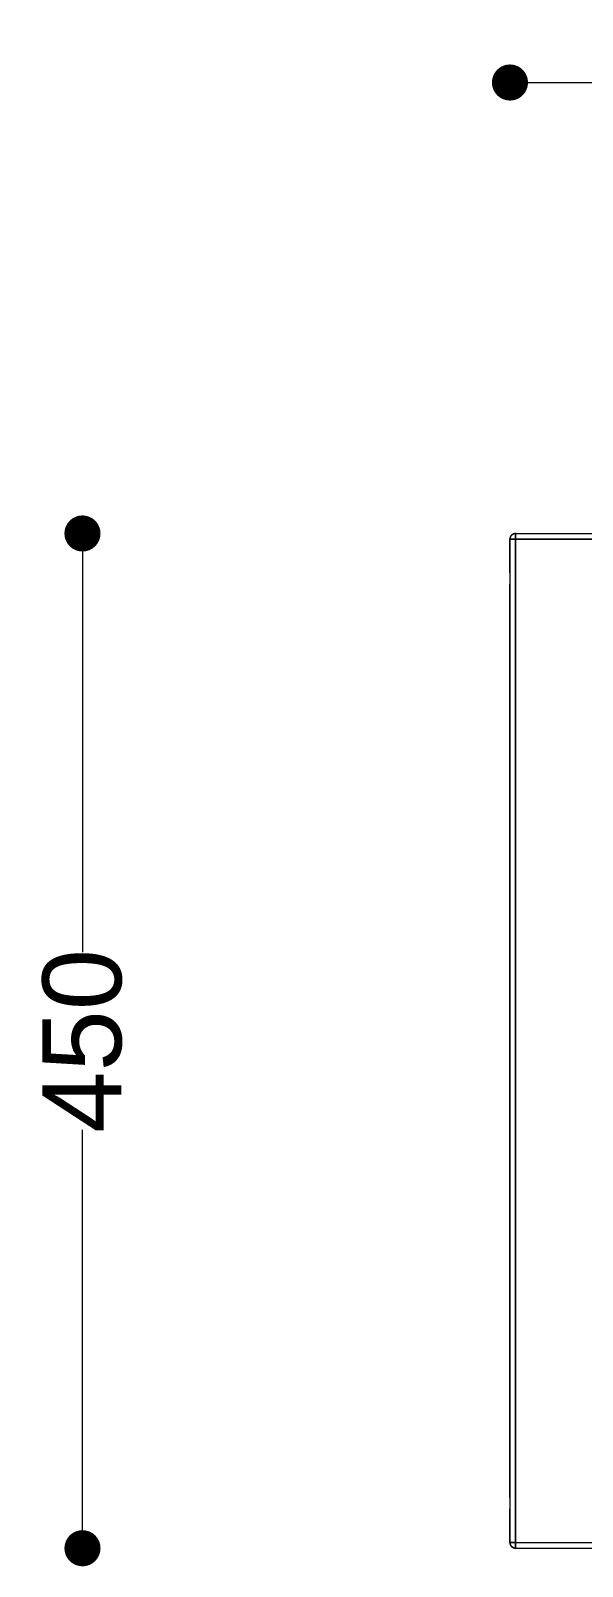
# Model space of a CAD drawing. Header units: millimetres. Extents: x 29385 to 32685, y 14499 to 19141.
# Drawn here: x 31217 to 31462, y 17971 to 18652 of the extents above; entities that cross this region are included whole.
import ezdxf

# ---------------------------------------------------------------- set-up
doc = ezdxf.new("R2010")
doc.units = ezdxf.units.MM
doc.header["$LTSCALE"] = 3
doc.layers.add('SzkicARTUR', color=7, linetype='Continuous', lineweight=35)
doc.layers.add('Warstwa 1', color=7, linetype='Continuous')
doc.styles.get("Standard").update_dxf_attribs({"font": 'arial.ttf'})
doc.dimstyles.new('MATEUSZ', dxfattribs={"dimtxt": 35, "dimasz": 16, "dimexe": 0.18, "dimexo": 0.0625, "dimgap": 0.09, "dimtad": 0, "dimdec": 0, "dimdsep": 46, "dimtxsty": 'Standard', "dimblk": 'DOT', "dimcen": 0.09, "dimse1": 1, "dimse2": 1, "dimadec": 0, "dimazin": 0, "dimtfac": 1, "dimtdec": 0, "dimtofl": 0, "dimtmove": 0, "dimatfit": 3, "dimfxl": 0, "dimtolj": 1, "dimtzin": 0, "dimlwd": 9, "dimlwe": 9, "dimarcsym": 0})

# ---------------------------------------------------------------- blocks, each defined once
blk = doc.blocks.new('_Dot')
at = {"color": 0, "linetype": 'ByBlock', "lineweight": -2}
blk.add_line((-0.5, 0), (-1, 0), dxfattribs=at)
at = {"color": 0, "linetype": 'ByBlock', "const_width": 0.5}
blk.add_lwpolyline([(-0.25, 0, 1), (0.25, 0, 1)], format="xyb", close=True, dxfattribs=at)
blk = doc.blocks.new('*D26')
at = {"layer": 'Defpoints', "color": 0}
for p in [(31804.97, 18629), (31804.97, 18426.5), (31429.97, 18204)]:
    blk.add_point(p, dxfattribs=at)
at = {"layer": 'SzkicARTUR', "color": 0, "lineweight": 9}
for p, q in [((31445.97, 18629), (31578.59, 18629)), ((31788.97, 18629), (31656.34, 18629))]:
    blk.add_line(p, q, dxfattribs=at)
at = {"layer": 'SzkicARTUR', "color": 0, "lineweight": 9, "xscale": 16, "yscale": 16, "zscale": 16, "rotation": 180}
blk.add_blockref('_Dot', (31429.97, 18629), dxfattribs=at)
at = {"layer": 'SzkicARTUR', "color": 0, "lineweight": 9, "xscale": 16, "yscale": 16, "zscale": 16}
blk.add_blockref('_Dot', (31804.97, 18629), dxfattribs=at)
at = {"layer": 'SzkicARTUR', "color": 0, "insert": (31617.47, 18629), "char_height": 35, "attachment_point": 5}
blk.add_mtext('\\A1;375', dxfattribs=at)
blk = doc.blocks.new('*D29')
at = {"layer": 'Defpoints', "color": 0}
for p in [(31432.47, 18429.01), (31240.36, 17979.01), (31432.47, 17979.01)]:
    blk.add_point(p, dxfattribs=at)
at = {"layer": 'SzkicARTUR', "color": 0, "lineweight": 9}
for p, q in [((31240.36, 18413.01), (31240.36, 18243.4)), ((31240.36, 17995.01), (31240.36, 18164.61))]:
    blk.add_line(p, q, dxfattribs=at)
at = {"layer": 'SzkicARTUR', "color": 0, "lineweight": 9, "xscale": 16, "yscale": 16, "zscale": 16}
for p, rotation in [((31240.36, 18429.01), 90), ((31240.36, 17979.01), 270)]:
    blk.add_blockref('_Dot', p, dxfattribs=dict(at, rotation=rotation))
at = {"layer": 'SzkicARTUR', "color": 0, "insert": (31240.36, 18204.01), "char_height": 35, "attachment_point": 5, "rotation": 90}
blk.add_mtext('\\A1;450', dxfattribs=at)

msp = doc.modelspace()

# ---------------------------------------------------------------- linework, layer by layer
at = {"layer": 'Warstwa 1', "lineweight": 15}
for points in [[(31432.47, 18429), (31432.47, 18426.5)], [(31432.47, 18429), (31747.47, 18429)], [(31432.47, 18429), (31747.47, 18429)], [(31432.47, 18426.5), (31432.47, 18429)], [(31432.47, 18429), (31432.47, 18426.5)], [(31432.47, 18426.5), (31432.47, 18429)], [(31432.47, 18429), (31747.47, 18429)], [(31432.47, 18429), (31747.47, 18429)], [(31432.47, 18429), (31432.47, 18426.5)], [(31432.47, 18429), (31747.47, 18429)], [(31432.47, 18429), (31747.47, 18429)], [(31432.47, 18426.5), (31432.47, 18429)], [(31432.47, 18429), (31747.47, 18429)], [(31432.47, 18429), (31432.47, 18426.5)], [(31432.47, 18426.5), (31432.47, 18429)], [(31432.47, 18429), (31747.47, 18429)], [(31432.47, 18429), (31747.47, 18429)], [(31432.47, 18429), (31747.47, 18429)], [(31432.47, 18429), (31432.47, 18426.5)], [(31432.47, 18426.5), (31432.47, 18429)], [(31432.47, 18429), (31747.47, 18429)], [(31432.47, 18426.5), (31432.47, 18429)], [(31432.47, 18429), (31747.47, 18429)], [(31432.47, 18429), (31432.47, 18426.5)], [(31432.47, 18429), (31432.47, 18426.5)], [(31432.47, 18426.5), (31432.47, 18429)], [(31432.47, 18429), (31747.47, 18429)], [(31432.47, 18429), (31747.47, 18429)], [(31432.47, 18429), (31747.47, 18429)], [(31432.47, 18426.5), (31432.47, 18429)], [(31432.47, 18429), (31432.47, 18426.5)], [(31432.47, 18429), (31747.47, 18429)], [(31432.47, 18426.5), (31432.47, 18429)], [(31432.47, 18429), (31432.47, 18426.5)], [(31432.47, 18429), (31747.47, 18429)], [(31432.47, 18429), (31747.47, 18429)], [(31432.47, 18429), (31432.47, 18426.5)], [(31432.47, 18426.5), (31432.47, 18429)], [(31432.47, 18429), (31747.47, 18429)], [(31432.47, 18429), (31801.47, 18429)], [(31432.47, 18426.5), (31432.47, 18429)], [(31432.47, 18429), (31432.47, 18426.5)], [(31429.97, 18426.5), (31429.97, 18411.5)], [(31432.47, 18426.5), (31429.97, 18426.5)], [(31429.97, 18426.5), (31432.47, 18426.5)], [(31429.97, 18411.5), (31429.97, 18426.5)], [(31429.97, 18426.5), (31429.97, 18411.5)], [(31432.47, 18426.5), (31429.97, 18426.5)], [(31429.97, 18426.5), (31432.47, 18426.5)], [(31429.97, 18411.5), (31429.97, 18426.5)], [(31429.97, 18426.5), (31429.97, 18411.5)], [(31432.47, 18426.5), (31429.97, 18426.5)], [(31429.97, 18426.5), (31432.47, 18426.5)], [(31429.97, 18411.5), (31429.97, 18426.5)], [(31432.47, 18426.5), (31429.97, 18426.5)], [(31429.97, 18426.5), (31432.47, 18426.5)], [(31429.97, 18411.5), (31429.97, 18426.5)], [(31429.97, 18426.5), (31429.97, 18411.5)], [(31429.97, 18411.5), (31429.97, 18426.5)], [(31429.97, 18426.5), (31432.47, 18426.5)], [(31429.97, 18426.5), (31429.97, 18411.5)], [(31432.47, 18426.5), (31429.97, 18426.5)], [(31432.47, 18426.5), (31429.97, 18426.5)], [(31429.97, 18426.5), (31429.97, 18411.5)], [(31429.97, 18411.5), (31429.97, 18426.5)], [(31429.97, 18426.5), (31432.47, 18426.5)], [(31429.97, 18426.5), (31429.97, 18411.5)], [(31432.47, 18426.5), (31429.97, 18426.5)], [(31429.97, 18426.5), (31432.47, 18426.5)], [(31429.97, 18411.5), (31429.97, 18426.5)], [(31429.97, 18426.5), (31432.47, 18426.5)], [(31429.97, 18411.5), (31429.97, 18426.5)], [(31429.97, 18426.5), (31429.97, 18411.5)], [(31432.47, 18426.5), (31429.97, 18426.5)], [(31429.97, 18411.5), (31429.97, 18426.5)], [(31429.97, 18426.5), (31432.47, 18426.5)], [(31432.47, 18426.5), (31429.97, 18426.5)], [(31429.97, 18426.5), (31429.97, 18411.5)], [(31429.97, 18426.5), (31429.97, 18411.5)], [(31432.47, 18426.5), (31429.97, 18426.5)], [(31429.97, 18426.5), (31432.47, 18426.5)], [(31429.97, 18411.5), (31429.97, 18426.5)], [(31429.97, 18426.5), (31429.97, 17981.5)], [(31429.97, 18426.5), (31432.47, 18426.5)], [(31429.97, 18426.5), (31429.97, 17981.5)], [(31432.47, 18426.5), (31429.97, 18426.5)], [(31432.47, 18426.5), (31432.47, 18411.5)], [(31432.47, 18426.5), (31747.47, 18426.5)], [(31432.47, 18426.5), (31747.47, 18426.5)], [(31432.47, 18411.5), (31432.47, 18426.5)], [(31432.47, 18426.5), (31432.47, 18411.5)], [(31432.47, 18411.5), (31432.47, 18426.5)], [(31432.47, 18426.5), (31747.47, 18426.5)], [(31432.47, 18426.5), (31747.47, 18426.5)], [(31432.47, 18426.5), (31432.47, 18411.5)], [(31432.47, 18426.5), (31747.47, 18426.5)], [(31432.47, 18411.5), (31432.47, 18426.5)], [(31432.47, 18426.5), (31747.47, 18426.5)], [(31432.47, 18426.5), (31747.47, 18426.5)], [(31432.47, 18411.5), (31432.47, 18426.5)], [(31432.47, 18426.5), (31432.47, 18411.5)], [(31432.47, 18426.5), (31747.47, 18426.5)], [(31432.47, 18426.5), (31747.47, 18426.5)], [(31432.47, 18411.5), (31432.47, 18426.5)], [(31432.47, 18426.5), (31747.47, 18426.5)], [(31432.47, 18426.5), (31432.47, 18411.5)], [(31432.47, 18411.5), (31432.47, 18426.5)], [(31432.47, 18426.5), (31747.47, 18426.5)], [(31432.47, 18426.5), (31747.47, 18426.5)], [(31432.47, 18426.5), (31432.47, 18411.5)], [(31432.47, 18426.5), (31432.47, 18411.5)], [(31432.47, 18411.5), (31432.47, 18426.5)], [(31432.47, 18426.5), (31747.47, 18426.5)], [(31432.47, 18426.5), (31747.47, 18426.5)], [(31432.47, 18426.5), (31747.47, 18426.5)], [(31432.47, 18411.5), (31432.47, 18426.5)], [(31432.47, 18426.5), (31432.47, 18411.5)], [(31432.47, 18426.5), (31747.47, 18426.5)], [(31432.47, 18426.5), (31747.47, 18426.5)], [(31432.47, 18411.5), (31432.47, 18426.5)], [(31432.47, 18426.5), (31432.47, 18411.5)], [(31432.47, 18426.5), (31747.47, 18426.5)], [(31432.47, 18426.5), (31432.47, 18411.5)], [(31432.47, 18426.5), (31747.47, 18426.5)], [(31432.47, 18426.5), (31747.47, 18426.5)], [(31432.47, 18411.5), (31432.47, 18426.5)], [(31432.47, 18426.5), (31432.47, 17981.5)], [(31432.47, 18426.5), (31432.47, 17981.5)], [(31803.97, 18426.5), (31432.47, 18426.5)], [(31803.97, 18426.5), (31432.47, 18426.5)], [(31429.97, 18001.5), (31429.97, 18406.5)], [(31429.97, 18001.5), (31429.97, 18406.5)], [(31432.47, 18409), (31432.47, 18411.5)], [(31432.47, 18411.5), (31432.47, 18409)], [(31432.47, 18409), (31432.47, 18411.5)], [(31432.47, 18411.5), (31432.47, 18409)], [(31432.47, 18411.5), (31432.47, 18409)], [(31432.47, 18409), (31432.47, 18411.5)], [(31432.47, 18409), (31432.47, 18411.5)], [(31432.47, 18411.5), (31432.47, 18409)], [(31432.47, 18409), (31432.47, 18411.5)], [(31432.47, 18411.5), (31432.47, 18409)], [(31432.47, 18409), (31432.47, 18411.5)], [(31432.47, 18411.5), (31432.47, 18409)], [(31432.47, 18409), (31432.47, 18411.5)], [(31432.47, 18411.5), (31432.47, 18409)], [(31432.47, 18409), (31432.47, 18411.5)], [(31432.47, 18411.5), (31432.47, 18409)], [(31432.47, 18411.5), (31432.47, 18409)], [(31432.47, 18409), (31432.47, 18411.5)], [(31432.47, 18409), (31432.47, 18411.5)], [(31432.47, 18411.5), (31432.47, 18409)], [(31432.47, 18406.5), (31432.47, 18409)], [(31432.47, 18409), (31432.47, 18408)], [(31432.47, 18409), (31432.47, 18408)], [(31432.47, 18001.5), (31432.47, 18406.5)], [(31432.47, 17999), (31432.47, 18001.5)], [(31432.47, 17999), (31432.47, 18000)], [(31432.47, 17999), (31432.47, 18000)], [(31432.47, 17996.5), (31432.47, 17999)], [(31432.47, 17996.5), (31432.47, 17999)], [(31432.47, 17996.5), (31432.47, 17999)], [(31432.47, 17996.5), (31432.47, 17999)], [(31432.47, 17996.5), (31432.47, 17999)], [(31432.47, 17996.5), (31432.47, 17999)], [(31432.47, 17999), (31432.47, 17996.5)], [(31432.47, 17996.5), (31432.47, 17999)], [(31432.47, 17999), (31432.47, 17996.5)], [(31432.47, 17996.5), (31432.47, 17999)], [(31432.47, 17996.5), (31432.47, 17999)], [(31432.47, 17996.5), (31432.47, 17999)], [(31429.97, 17981.5), (31429.97, 17996.5)], [(31429.97, 17996.5), (31429.97, 17981.5)], [(31429.97, 17981.5), (31429.97, 17996.5)], [(31429.97, 17996.5), (31429.97, 17981.5)], [(31429.97, 17996.5), (31429.97, 17981.5)], [(31429.97, 17981.5), (31429.97, 17996.5)], [(31429.97, 17996.5), (31429.97, 17981.5)], [(31429.97, 17981.5), (31429.97, 17996.5)], [(31429.97, 17996.5), (31429.97, 17981.5)], [(31429.97, 17981.5), (31429.97, 17996.5)], [(31429.97, 17996.5), (31429.97, 17981.5)], [(31429.97, 17981.5), (31429.97, 17996.5)], [(31429.97, 17981.5), (31429.97, 17996.5)], [(31429.97, 17996.5), (31429.97, 17981.5)], [(31429.97, 17981.5), (31429.97, 17996.5)], [(31429.97, 17996.5), (31429.97, 17981.5)], [(31429.97, 17981.5), (31429.97, 17996.5)], [(31429.97, 17996.5), (31429.97, 17981.5)], [(31429.97, 17996.5), (31429.97, 17981.5)], [(31429.97, 17981.5), (31429.97, 17996.5)], [(31432.47, 17981.5), (31432.47, 17996.5)], [(31432.47, 17996.5), (31432.47, 17981.5)], [(31432.47, 17981.5), (31432.47, 17996.5)], [(31432.47, 17996.5), (31432.47, 17981.5)], [(31432.47, 17981.5), (31432.47, 17996.5)], [(31432.47, 17996.5), (31432.47, 17981.5)], [(31432.47, 17981.5), (31432.47, 17996.5)], [(31432.47, 17996.5), (31432.47, 17981.5)], [(31432.47, 17996.5), (31432.47, 17981.5)], [(31432.47, 17981.5), (31432.47, 17996.5)], [(31432.47, 17981.5), (31432.47, 17996.5)], [(31432.47, 17996.5), (31432.47, 17981.5)], [(31432.47, 17981.5), (31432.47, 17996.5)], [(31432.47, 17996.5), (31432.47, 17981.5)], [(31432.47, 17981.5), (31432.47, 17996.5)], [(31432.47, 17996.5), (31432.47, 17981.5)], [(31432.47, 17981.5), (31432.47, 17996.5)], [(31432.47, 17996.5), (31432.47, 17981.5)], [(31432.47, 17996.5), (31432.47, 17981.5)], [(31432.47, 17981.5), (31432.47, 17996.5)], [(31429.97, 17981.5), (31432.47, 17981.5)], [(31432.47, 17981.5), (31429.97, 17981.5)], [(31429.97, 17981.5), (31432.47, 17981.5)], [(31432.47, 17981.5), (31429.97, 17981.5)], [(31432.47, 17981.5), (31429.97, 17981.5)], [(31429.97, 17981.5), (31432.47, 17981.5)], [(31432.47, 17981.5), (31429.97, 17981.5)], [(31429.97, 17981.5), (31432.47, 17981.5)], [(31432.47, 17981.5), (31429.97, 17981.5)], [(31429.97, 17981.5), (31432.47, 17981.5)], [(31432.47, 17981.5), (31429.97, 17981.5)], [(31429.97, 17981.5), (31432.47, 17981.5)], [(31429.97, 17981.5), (31432.47, 17981.5)], [(31432.47, 17981.5), (31429.97, 17981.5)], [(31429.97, 17981.5), (31432.47, 17981.5)], [(31432.47, 17981.5), (31429.97, 17981.5)], [(31429.97, 17981.5), (31432.47, 17981.5)], [(31432.47, 17981.5), (31429.97, 17981.5)], [(31432.47, 17981.5), (31429.97, 17981.5)], [(31429.97, 17981.5), (31432.47, 17981.5)], [(31432.47, 17981.5), (31429.97, 17981.5)], [(31429.97, 17981.5), (31432.47, 17981.5)], [(31432.47, 17981.5), (31747.47, 17981.5)], [(31432.47, 17981.5), (31747.47, 17981.5)], [(31432.47, 17981.5), (31432.47, 17979)], [(31432.47, 17981.5), (31747.47, 17981.5)], [(31432.47, 17981.5), (31747.47, 17981.5)], [(31432.47, 17981.5), (31432.47, 17979)], [(31432.47, 17981.5), (31747.47, 17981.5)], [(31432.47, 17981.5), (31747.47, 17981.5)], [(31432.47, 17981.5), (31432.47, 17979)], [(31432.47, 17981.5), (31747.47, 17981.5)], [(31432.47, 17981.5), (31747.47, 17981.5)], [(31432.47, 17981.5), (31432.47, 17979)], [(31432.47, 17981.5), (31747.47, 17981.5)], [(31432.47, 17981.5), (31432.47, 17979)], [(31432.47, 17981.5), (31747.47, 17981.5)], [(31432.47, 17981.5), (31747.47, 17981.5)], [(31432.47, 17981.5), (31432.47, 17979)], [(31432.47, 17981.5), (31747.47, 17981.5)], [(31432.47, 17981.5), (31747.47, 17981.5)], [(31432.47, 17981.5), (31432.47, 17979)], [(31432.47, 17981.5), (31747.47, 17981.5)], [(31432.47, 17981.5), (31432.47, 17979)], [(31432.47, 17981.5), (31747.47, 17981.5)], [(31432.47, 17981.5), (31747.47, 17981.5)], [(31432.47, 17981.5), (31432.47, 17979)], [(31432.47, 17981.5), (31747.47, 17981.5)], [(31432.47, 17981.5), (31747.47, 17981.5)], [(31432.47, 17981.5), (31432.47, 17979)], [(31432.47, 17981.5), (31747.47, 17981.5)], [(31432.47, 17981.5), (31747.47, 17981.5)], [(31432.47, 17981.5), (31467.47, 17981.5)], [(31432.47, 17979), (31432.47, 17981.5)], [(31432.47, 17981.5), (31467.47, 17981.5)], [(31432.47, 17981.5), (31432.47, 17979)], [(31432.47, 17979), (31747.47, 17979)], [(31432.47, 17979), (31747.47, 17979)], [(31432.47, 17979), (31747.47, 17979)], [(31432.47, 17979), (31747.47, 17979)], [(31432.47, 17979), (31747.47, 17979)], [(31432.47, 17979), (31747.47, 17979)], [(31432.47, 17979), (31747.47, 17979)], [(31432.47, 17979), (31747.47, 17979)], [(31432.47, 17979), (31747.47, 17979)], [(31432.47, 17979), (31747.47, 17979)], [(31432.47, 17979), (31747.47, 17979)], [(31432.47, 17979), (31747.47, 17979)], [(31432.47, 17979), (31747.47, 17979)], [(31432.47, 17979), (31747.47, 17979)], [(31432.47, 17979), (31747.47, 17979)], [(31432.47, 17979), (31747.47, 17979)], [(31432.47, 17979), (31747.47, 17979)], [(31432.47, 17979), (31747.47, 17979)], [(31432.47, 17979), (31747.47, 17979)], [(31432.47, 17979), (31801.47, 17979)], [(31432.47, 17979), (31467.47, 17979)], [(31432.47, 17979), (31467.47, 17979)]]:
    msp.add_lwpolyline(points, dxfattribs=at)
for points, knots in [([(31429.97, 18426.5), (31429.97, 18426.82), (31430.03, 18427.14), (31430.17, 18427.46), (31430.43, 18428.09), (31430.88, 18428.54), (31431.51, 18428.81), (31431.83, 18428.94), (31432.15, 18429), (31432.47, 18429)], [0, 0, 0, 0, 1, 1, 1, 2, 2, 2, 3, 3, 3, 3]), ([(31432.47, 18429), (31432.15, 18429), (31431.83, 18428.94), (31431.51, 18428.81), (31430.88, 18428.54), (31430.43, 18428.09), (31430.17, 18427.46), (31430.03, 18427.14), (31429.97, 18426.82), (31429.97, 18426.5)], [0, 0, 0, 0, 1, 1, 1, 2, 2, 2, 3, 3, 3, 3]), ([(31429.97, 18426.5), (31429.97, 18426.82), (31430.03, 18427.14), (31430.17, 18427.46), (31430.43, 18428.09), (31430.88, 18428.54), (31431.51, 18428.81), (31431.83, 18428.94), (31432.15, 18429), (31432.47, 18429)], [0, 0, 0, 0, 1, 1, 1, 2, 2, 2, 3, 3, 3, 3]), ([(31432.47, 18429), (31432.15, 18429), (31431.83, 18428.94), (31431.51, 18428.81), (31430.88, 18428.54), (31430.43, 18428.09), (31430.17, 18427.46), (31430.03, 18427.14), (31429.97, 18426.82), (31429.97, 18426.5)], [0, 0, 0, 0, 1, 1, 1, 2, 2, 2, 3, 3, 3, 3]), ([(31429.97, 18426.5), (31429.97, 18426.82), (31430.03, 18427.14), (31430.17, 18427.46), (31430.43, 18428.09), (31430.88, 18428.54), (31431.51, 18428.81), (31431.83, 18428.94), (31432.15, 18429), (31432.47, 18429)], [0, 0, 0, 0, 1, 1, 1, 2, 2, 2, 3, 3, 3, 3]), ([(31432.47, 18429), (31432.15, 18429), (31431.83, 18428.94), (31431.51, 18428.81), (31430.88, 18428.54), (31430.43, 18428.09), (31430.17, 18427.46), (31430.03, 18427.14), (31429.97, 18426.82), (31429.97, 18426.5)], [0, 0, 0, 0, 1, 1, 1, 2, 2, 2, 3, 3, 3, 3]), ([(31429.97, 18426.5), (31429.97, 18426.82), (31430.03, 18427.14), (31430.17, 18427.46), (31430.43, 18428.09), (31430.88, 18428.54), (31431.51, 18428.81), (31431.83, 18428.94), (31432.15, 18429), (31432.47, 18429)], [0, 0, 0, 0, 1, 1, 1, 2, 2, 2, 3, 3, 3, 3]), ([(31432.47, 18429), (31432.15, 18429), (31431.83, 18428.94), (31431.51, 18428.81), (31430.88, 18428.54), (31430.43, 18428.09), (31430.17, 18427.46), (31430.03, 18427.14), (31429.97, 18426.82), (31429.97, 18426.5)], [0, 0, 0, 0, 1, 1, 1, 2, 2, 2, 3, 3, 3, 3]), ([(31432.47, 18429), (31432.15, 18429), (31431.83, 18428.94), (31431.51, 18428.81), (31430.88, 18428.54), (31430.43, 18428.09), (31430.17, 18427.46), (31430.03, 18427.14), (31429.97, 18426.82), (31429.97, 18426.5)], [0, 0, 0, 0, 1, 1, 1, 2, 2, 2, 3, 3, 3, 3]), ([(31429.97, 18426.5), (31429.97, 18426.82), (31430.03, 18427.14), (31430.17, 18427.46), (31430.43, 18428.09), (31430.88, 18428.54), (31431.51, 18428.81), (31431.83, 18428.94), (31432.15, 18429), (31432.47, 18429)], [0, 0, 0, 0, 1, 1, 1, 2, 2, 2, 3, 3, 3, 3]), ([(31429.97, 18426.5), (31429.97, 18426.82), (31430.03, 18427.14), (31430.17, 18427.46), (31430.43, 18428.09), (31430.88, 18428.54), (31431.51, 18428.81), (31431.83, 18428.94), (31432.15, 18429), (31432.47, 18429)], [0, 0, 0, 0, 1, 1, 1, 2, 2, 2, 3, 3, 3, 3]), ([(31432.47, 18429), (31432.15, 18429), (31431.83, 18428.94), (31431.51, 18428.81), (31430.88, 18428.54), (31430.43, 18428.09), (31430.17, 18427.46), (31430.03, 18427.14), (31429.97, 18426.82), (31429.97, 18426.5)], [0, 0, 0, 0, 1, 1, 1, 2, 2, 2, 3, 3, 3, 3]), ([(31429.97, 18426.5), (31429.97, 18426.82), (31430.03, 18427.14), (31430.17, 18427.46), (31430.43, 18428.09), (31430.88, 18428.54), (31431.51, 18428.81), (31431.83, 18428.94), (31432.15, 18429), (31432.47, 18429)], [0, 0, 0, 0, 1, 1, 1, 2, 2, 2, 3, 3, 3, 3]), ([(31432.47, 18429), (31432.15, 18429), (31431.83, 18428.94), (31431.51, 18428.81), (31430.88, 18428.54), (31430.43, 18428.09), (31430.17, 18427.46), (31430.03, 18427.14), (31429.97, 18426.82), (31429.97, 18426.5)], [0, 0, 0, 0, 1, 1, 1, 2, 2, 2, 3, 3, 3, 3]), ([(31432.47, 18429), (31432.15, 18429), (31431.83, 18428.94), (31431.51, 18428.81), (31430.88, 18428.54), (31430.43, 18428.09), (31430.17, 18427.46), (31430.03, 18427.14), (31429.97, 18426.82), (31429.97, 18426.5)], [0, 0, 0, 0, 1, 1, 1, 2, 2, 2, 3, 3, 3, 3]), ([(31429.97, 18426.5), (31429.97, 18426.82), (31430.03, 18427.14), (31430.17, 18427.46), (31430.43, 18428.09), (31430.88, 18428.54), (31431.51, 18428.81), (31431.83, 18428.94), (31432.15, 18429), (31432.47, 18429)], [0, 0, 0, 0, 1, 1, 1, 2, 2, 2, 3, 3, 3, 3]), ([(31432.47, 18429), (31432.15, 18429), (31431.83, 18428.94), (31431.51, 18428.81), (31430.88, 18428.54), (31430.43, 18428.09), (31430.17, 18427.46), (31430.03, 18427.14), (31429.97, 18426.82), (31429.97, 18426.5)], [0, 0, 0, 0, 1, 1, 1, 2, 2, 2, 3, 3, 3, 3]), ([(31429.97, 18426.5), (31429.97, 18426.82), (31430.03, 18427.14), (31430.17, 18427.46), (31430.43, 18428.09), (31430.88, 18428.54), (31431.51, 18428.81), (31431.83, 18428.94), (31432.15, 18429), (31432.47, 18429)], [0, 0, 0, 0, 1, 1, 1, 2, 2, 2, 3, 3, 3, 3]), ([(31429.97, 18426.5), (31429.97, 18426.82), (31430.03, 18427.14), (31430.17, 18427.46), (31430.43, 18428.09), (31430.88, 18428.54), (31431.51, 18428.81), (31431.83, 18428.94), (31432.15, 18429), (31432.47, 18429)], [0, 0, 0, 0, 1, 1, 1, 2, 2, 2, 3, 3, 3, 3]), ([(31432.47, 18429), (31432.15, 18429), (31431.83, 18428.94), (31431.51, 18428.81), (31430.88, 18428.54), (31430.43, 18428.09), (31430.17, 18427.46), (31430.03, 18427.14), (31429.97, 18426.82), (31429.97, 18426.5)], [0, 0, 0, 0, 1, 1, 1, 2, 2, 2, 3, 3, 3, 3]), ([(31432.47, 18429), (31432.15, 18429), (31431.83, 18428.94), (31431.51, 18428.81), (31430.88, 18428.54), (31430.43, 18428.09), (31430.17, 18427.46), (31430.03, 18427.14), (31429.97, 18426.82), (31429.97, 18426.5)], [0, 0, 0, 0, 1, 1, 1, 2, 2, 2, 3, 3, 3, 3]), ([(31429.97, 18426.5), (31429.97, 18426.82), (31430.03, 18427.14), (31430.17, 18427.46), (31430.43, 18428.09), (31430.88, 18428.54), (31431.51, 18428.81), (31431.83, 18428.94), (31432.15, 18429), (31432.47, 18429)], [0, 0, 0, 0, 1, 1, 1, 2, 2, 2, 3, 3, 3, 3]), ([(31432.47, 17999), (31432.47, 17999), (31432.47, 17998.99), (31432.47, 17998.99), (31432.47, 17998.98), (31432.47, 17998.97), (31432.47, 17998.96), (31432.47, 17998.94), (31432.47, 17998.94), (31432.47, 17998.93), (31432.47, 17998.9), (31432.47, 17998.86), (31432.47, 17998.82), (31432.47, 17998.75), (31432.47, 17998.74), (31432.47, 17998.69), (31432.47, 17998.61), (31432.47, 17998.42), (31432.47, 17998.27), (31432.47, 17997.98), (31432.47, 17997.84), (31432.47, 17997.63), (31432.46, 17997.32), (31432.47, 17996.85), (31432.47, 17996.5)], [0, 0, 0, 0, 1, 1, 1, 2, 2, 2, 3, 3, 3, 4, 4, 4, 5, 5, 5, 6, 6, 6, 7, 7, 7, 8, 8, 8, 8]), ([(31432.47, 17999), (31432.47, 17999), (31432.47, 17998.99), (31432.47, 17998.99), (31432.47, 17998.98), (31432.47, 17998.97), (31432.47, 17998.96), (31432.47, 17998.94), (31432.47, 17998.94), (31432.47, 17998.93), (31432.47, 17998.9), (31432.47, 17998.86), (31432.47, 17998.82), (31432.47, 17998.75), (31432.47, 17998.74), (31432.47, 17998.69), (31432.47, 17998.61), (31432.47, 17998.42), (31432.47, 17998.27), (31432.47, 17997.98), (31432.47, 17997.84), (31432.47, 17997.63), (31432.46, 17997.32), (31432.47, 17996.85), (31432.47, 17996.5)], [0, 0, 0, 0, 1, 1, 1, 2, 2, 2, 3, 3, 3, 4, 4, 4, 5, 5, 5, 6, 6, 6, 7, 7, 7, 8, 8, 8, 8]), ([(31432.47, 17999), (31432.47, 17999), (31432.47, 17998.99), (31432.47, 17998.99), (31432.47, 17998.98), (31432.47, 17998.97), (31432.47, 17998.96), (31432.47, 17998.94), (31432.47, 17998.94), (31432.47, 17998.93), (31432.47, 17998.9), (31432.47, 17998.86), (31432.47, 17998.82), (31432.47, 17998.75), (31432.47, 17998.74), (31432.47, 17998.69), (31432.47, 17998.61), (31432.47, 17998.42), (31432.47, 17998.27), (31432.47, 17997.98), (31432.47, 17997.84), (31432.47, 17997.63), (31432.46, 17997.32), (31432.47, 17996.85), (31432.47, 17996.5)], [0, 0, 0, 0, 1, 1, 1, 2, 2, 2, 3, 3, 3, 4, 4, 4, 5, 5, 5, 6, 6, 6, 7, 7, 7, 8, 8, 8, 8]), ([(31432.47, 17999), (31432.47, 17999), (31432.47, 17998.99), (31432.47, 17998.99), (31432.47, 17998.98), (31432.47, 17998.97), (31432.47, 17998.96), (31432.47, 17998.94), (31432.47, 17998.94), (31432.47, 17998.93), (31432.47, 17998.9), (31432.47, 17998.86), (31432.47, 17998.82), (31432.47, 17998.75), (31432.47, 17998.74), (31432.47, 17998.69), (31432.47, 17998.61), (31432.47, 17998.42), (31432.47, 17998.27), (31432.47, 17997.98), (31432.47, 17997.84), (31432.47, 17997.63), (31432.46, 17997.32), (31432.47, 17996.85), (31432.47, 17996.5)], [0, 0, 0, 0, 1, 1, 1, 2, 2, 2, 3, 3, 3, 4, 4, 4, 5, 5, 5, 6, 6, 6, 7, 7, 7, 8, 8, 8, 8]), ([(31432.47, 17999), (31432.47, 17999), (31432.47, 17998.99), (31432.47, 17998.99), (31432.47, 17998.98), (31432.47, 17998.97), (31432.47, 17998.96), (31432.47, 17998.94), (31432.47, 17998.94), (31432.47, 17998.93), (31432.47, 17998.9), (31432.47, 17998.86), (31432.47, 17998.82), (31432.47, 17998.75), (31432.47, 17998.74), (31432.47, 17998.69), (31432.47, 17998.61), (31432.47, 17998.42), (31432.47, 17998.27), (31432.47, 17997.98), (31432.47, 17997.84), (31432.47, 17997.63), (31432.46, 17997.32), (31432.47, 17996.85), (31432.47, 17996.5)], [0, 0, 0, 0, 1, 1, 1, 2, 2, 2, 3, 3, 3, 4, 4, 4, 5, 5, 5, 6, 6, 6, 7, 7, 7, 8, 8, 8, 8]), ([(31432.47, 17999), (31432.47, 17999), (31432.47, 17998.99), (31432.47, 17998.99), (31432.47, 17998.98), (31432.47, 17998.97), (31432.47, 17998.96), (31432.47, 17998.94), (31432.47, 17998.94), (31432.47, 17998.93), (31432.47, 17998.9), (31432.47, 17998.86), (31432.47, 17998.82), (31432.47, 17998.75), (31432.47, 17998.74), (31432.47, 17998.69), (31432.47, 17998.61), (31432.47, 17998.42), (31432.47, 17998.27), (31432.47, 17997.98), (31432.47, 17997.84), (31432.47, 17997.63), (31432.46, 17997.32), (31432.47, 17996.85), (31432.47, 17996.5)], [0, 0, 0, 0, 1, 1, 1, 2, 2, 2, 3, 3, 3, 4, 4, 4, 5, 5, 5, 6, 6, 6, 7, 7, 7, 8, 8, 8, 8]), ([(31432.47, 17999), (31432.47, 17999), (31432.47, 17998.99), (31432.47, 17998.99), (31432.47, 17998.98), (31432.47, 17998.97), (31432.47, 17998.96), (31432.47, 17998.94), (31432.47, 17998.94), (31432.47, 17998.93), (31432.47, 17998.9), (31432.47, 17998.86), (31432.47, 17998.82), (31432.47, 17998.75), (31432.47, 17998.74), (31432.47, 17998.69), (31432.47, 17998.61), (31432.47, 17998.42), (31432.47, 17998.27), (31432.47, 17997.98), (31432.47, 17997.84), (31432.47, 17997.63), (31432.46, 17997.32), (31432.47, 17996.85), (31432.47, 17996.5)], [0, 0, 0, 0, 1, 1, 1, 2, 2, 2, 3, 3, 3, 4, 4, 4, 5, 5, 5, 6, 6, 6, 7, 7, 7, 8, 8, 8, 8]), ([(31432.47, 17999), (31432.47, 17999), (31432.47, 17998.99), (31432.47, 17998.99), (31432.47, 17998.98), (31432.47, 17998.97), (31432.47, 17998.96), (31432.47, 17998.94), (31432.47, 17998.94), (31432.47, 17998.93), (31432.47, 17998.9), (31432.47, 17998.86), (31432.47, 17998.82), (31432.47, 17998.75), (31432.47, 17998.74), (31432.47, 17998.69), (31432.47, 17998.61), (31432.47, 17998.42), (31432.47, 17998.27), (31432.47, 17997.98), (31432.47, 17997.84), (31432.47, 17997.63), (31432.46, 17997.32), (31432.47, 17996.85), (31432.47, 17996.5)], [0, 0, 0, 0, 1, 1, 1, 2, 2, 2, 3, 3, 3, 4, 4, 4, 5, 5, 5, 6, 6, 6, 7, 7, 7, 8, 8, 8, 8]), ([(31432.47, 17979), (31432.15, 17979), (31431.83, 17979.07), (31431.51, 17979.2), (31430.88, 17979.46), (31430.43, 17979.91), (31430.17, 17980.55), (31430.03, 17980.87), (31429.97, 17981.18), (31429.97, 17981.5)], [0, 0, 0, 0, 1, 1, 1, 2, 2, 2, 3, 3, 3, 3]), ([(31429.97, 17981.5), (31429.97, 17981.18), (31430.03, 17980.87), (31430.17, 17980.55), (31430.43, 17979.91), (31430.88, 17979.46), (31431.51, 17979.2), (31431.83, 17979.07), (31432.15, 17979), (31432.47, 17979)], [0, 0, 0, 0, 1, 1, 1, 2, 2, 2, 3, 3, 3, 3]), ([(31429.97, 17981.5), (31429.97, 17981.18), (31430.03, 17980.87), (31430.17, 17980.55), (31430.43, 17979.91), (31430.88, 17979.46), (31431.51, 17979.2), (31431.83, 17979.07), (31432.15, 17979), (31432.47, 17979)], [0, 0, 0, 0, 1, 1, 1, 2, 2, 2, 3, 3, 3, 3]), ([(31432.47, 17979), (31432.15, 17979), (31431.83, 17979.07), (31431.51, 17979.2), (31430.88, 17979.46), (31430.43, 17979.91), (31430.17, 17980.55), (31430.03, 17980.87), (31429.97, 17981.18), (31429.97, 17981.5)], [0, 0, 0, 0, 1, 1, 1, 2, 2, 2, 3, 3, 3, 3]), ([(31432.47, 17979), (31432.15, 17979), (31431.83, 17979.07), (31431.51, 17979.2), (31430.88, 17979.46), (31430.43, 17979.91), (31430.17, 17980.55), (31430.03, 17980.87), (31429.97, 17981.18), (31429.97, 17981.5)], [0, 0, 0, 0, 1, 1, 1, 2, 2, 2, 3, 3, 3, 3]), ([(31429.97, 17981.5), (31429.97, 17981.18), (31430.03, 17980.87), (31430.17, 17980.55), (31430.43, 17979.91), (31430.88, 17979.46), (31431.51, 17979.2), (31431.83, 17979.07), (31432.15, 17979), (31432.47, 17979)], [0, 0, 0, 0, 1, 1, 1, 2, 2, 2, 3, 3, 3, 3]), ([(31432.47, 17979), (31432.15, 17979), (31431.83, 17979.07), (31431.51, 17979.2), (31430.88, 17979.46), (31430.43, 17979.91), (31430.17, 17980.55), (31430.03, 17980.87), (31429.97, 17981.18), (31429.97, 17981.5)], [0, 0, 0, 0, 1, 1, 1, 2, 2, 2, 3, 3, 3, 3]), ([(31429.97, 17981.5), (31429.97, 17981.18), (31430.03, 17980.87), (31430.17, 17980.55), (31430.43, 17979.91), (31430.88, 17979.46), (31431.51, 17979.2), (31431.83, 17979.07), (31432.15, 17979), (31432.47, 17979)], [0, 0, 0, 0, 1, 1, 1, 2, 2, 2, 3, 3, 3, 3]), ([(31432.47, 17979), (31432.15, 17979), (31431.83, 17979.07), (31431.51, 17979.2), (31430.88, 17979.46), (31430.43, 17979.91), (31430.17, 17980.55), (31430.03, 17980.87), (31429.97, 17981.18), (31429.97, 17981.5)], [0, 0, 0, 0, 1, 1, 1, 2, 2, 2, 3, 3, 3, 3]), ([(31429.97, 17981.5), (31429.97, 17981.18), (31430.03, 17980.87), (31430.17, 17980.55), (31430.43, 17979.91), (31430.88, 17979.46), (31431.51, 17979.2), (31431.83, 17979.07), (31432.15, 17979), (31432.47, 17979)], [0, 0, 0, 0, 1, 1, 1, 2, 2, 2, 3, 3, 3, 3]), ([(31429.97, 17981.5), (31429.97, 17981.18), (31430.03, 17980.87), (31430.17, 17980.55), (31430.43, 17979.91), (31430.88, 17979.46), (31431.51, 17979.2), (31431.83, 17979.07), (31432.15, 17979), (31432.47, 17979)], [0, 0, 0, 0, 1, 1, 1, 2, 2, 2, 3, 3, 3, 3]), ([(31432.47, 17979), (31432.15, 17979), (31431.83, 17979.07), (31431.51, 17979.2), (31430.88, 17979.46), (31430.43, 17979.91), (31430.17, 17980.55), (31430.03, 17980.87), (31429.97, 17981.18), (31429.97, 17981.5)], [0, 0, 0, 0, 1, 1, 1, 2, 2, 2, 3, 3, 3, 3]), ([(31432.47, 17979), (31432.15, 17979), (31431.83, 17979.07), (31431.51, 17979.2), (31430.88, 17979.46), (31430.43, 17979.91), (31430.17, 17980.55), (31430.03, 17980.87), (31429.97, 17981.18), (31429.97, 17981.5)], [0, 0, 0, 0, 1, 1, 1, 2, 2, 2, 3, 3, 3, 3]), ([(31429.97, 17981.5), (31429.97, 17981.18), (31430.03, 17980.87), (31430.17, 17980.55), (31430.43, 17979.91), (31430.88, 17979.46), (31431.51, 17979.2), (31431.83, 17979.07), (31432.15, 17979), (31432.47, 17979)], [0, 0, 0, 0, 1, 1, 1, 2, 2, 2, 3, 3, 3, 3]), ([(31432.47, 17979), (31432.15, 17979), (31431.83, 17979.07), (31431.51, 17979.2), (31430.88, 17979.46), (31430.43, 17979.91), (31430.17, 17980.55), (31430.03, 17980.87), (31429.97, 17981.18), (31429.97, 17981.5)], [0, 0, 0, 0, 1, 1, 1, 2, 2, 2, 3, 3, 3, 3]), ([(31429.97, 17981.5), (31429.97, 17981.18), (31430.03, 17980.87), (31430.17, 17980.55), (31430.43, 17979.91), (31430.88, 17979.46), (31431.51, 17979.2), (31431.83, 17979.07), (31432.15, 17979), (31432.47, 17979)], [0, 0, 0, 0, 1, 1, 1, 2, 2, 2, 3, 3, 3, 3]), ([(31432.47, 17979), (31432.15, 17979), (31431.83, 17979.07), (31431.51, 17979.2), (31430.88, 17979.46), (31430.43, 17979.91), (31430.17, 17980.55), (31430.03, 17980.87), (31429.97, 17981.18), (31429.97, 17981.5)], [0, 0, 0, 0, 1, 1, 1, 2, 2, 2, 3, 3, 3, 3]), ([(31429.97, 17981.5), (31429.97, 17981.18), (31430.03, 17980.87), (31430.17, 17980.55), (31430.43, 17979.91), (31430.88, 17979.46), (31431.51, 17979.2), (31431.83, 17979.07), (31432.15, 17979), (31432.47, 17979)], [0, 0, 0, 0, 1, 1, 1, 2, 2, 2, 3, 3, 3, 3]), ([(31429.97, 17981.5), (31429.97, 17981.18), (31430.03, 17980.87), (31430.17, 17980.55), (31430.43, 17979.91), (31430.88, 17979.46), (31431.51, 17979.2), (31431.83, 17979.07), (31432.15, 17979), (31432.47, 17979)], [0, 0, 0, 0, 1, 1, 1, 2, 2, 2, 3, 3, 3, 3]), ([(31432.47, 17979), (31432.15, 17979), (31431.83, 17979.07), (31431.51, 17979.2), (31430.88, 17979.46), (31430.43, 17979.91), (31430.17, 17980.55), (31430.03, 17980.87), (31429.97, 17981.18), (31429.97, 17981.5)], [0, 0, 0, 0, 1, 1, 1, 2, 2, 2, 3, 3, 3, 3]), ([(31429.97, 17981.5), (31429.97, 17981.18), (31430.03, 17980.87), (31430.17, 17980.55), (31430.43, 17979.91), (31430.88, 17979.46), (31431.51, 17979.2), (31431.83, 17979.07), (31432.15, 17979), (31432.47, 17979)], [0, 0, 0, 0, 1, 1, 1, 2, 2, 2, 3, 3, 3, 3]), ([(31432.47, 17979), (31432.15, 17979), (31431.83, 17979.07), (31431.51, 17979.2), (31430.88, 17979.46), (31430.43, 17979.91), (31430.17, 17980.55), (31430.03, 17980.87), (31429.97, 17981.18), (31429.97, 17981.5)], [0, 0, 0, 0, 1, 1, 1, 2, 2, 2, 3, 3, 3, 3]), ([(31432.47, 17979), (31432.47, 17979.01), (31432.47, 17979.01), (31432.47, 17979.02), (31432.47, 17979.03), (31432.47, 17979.04), (31432.47, 17979.05), (31432.47, 17979.06), (31432.47, 17979.07), (31432.47, 17979.08), (31432.47, 17979.11), (31432.47, 17979.15), (31432.47, 17979.18), (31432.47, 17979.25), (31432.47, 17979.27), (31432.47, 17979.31), (31432.47, 17979.4), (31432.47, 17979.59), (31432.47, 17979.73), (31432.47, 17980.03), (31432.47, 17980.17), (31432.47, 17980.38), (31432.46, 17980.69), (31432.47, 17981.16), (31432.47, 17981.5)], [0, 0, 0, 0, 1, 1, 1, 2, 2, 2, 3, 3, 3, 4, 4, 4, 5, 5, 5, 6, 6, 6, 7, 7, 7, 8, 8, 8, 8]), ([(31432.47, 17979), (31432.47, 17979.01), (31432.47, 17979.01), (31432.47, 17979.02), (31432.47, 17979.03), (31432.47, 17979.04), (31432.47, 17979.05), (31432.47, 17979.06), (31432.47, 17979.07), (31432.47, 17979.08), (31432.47, 17979.11), (31432.47, 17979.15), (31432.47, 17979.18), (31432.47, 17979.25), (31432.47, 17979.27), (31432.47, 17979.31), (31432.47, 17979.4), (31432.47, 17979.59), (31432.47, 17979.73), (31432.47, 17980.03), (31432.47, 17980.17), (31432.47, 17980.38), (31432.46, 17980.69), (31432.47, 17981.16), (31432.47, 17981.5)], [0, 0, 0, 0, 1, 1, 1, 2, 2, 2, 3, 3, 3, 4, 4, 4, 5, 5, 5, 6, 6, 6, 7, 7, 7, 8, 8, 8, 8]), ([(31432.47, 17979), (31432.47, 17979.01), (31432.47, 17979.01), (31432.47, 17979.02), (31432.47, 17979.03), (31432.47, 17979.04), (31432.47, 17979.05), (31432.47, 17979.06), (31432.47, 17979.07), (31432.47, 17979.08), (31432.47, 17979.11), (31432.47, 17979.15), (31432.47, 17979.18), (31432.47, 17979.25), (31432.47, 17979.27), (31432.47, 17979.31), (31432.47, 17979.4), (31432.47, 17979.59), (31432.47, 17979.73), (31432.47, 17980.03), (31432.47, 17980.17), (31432.47, 17980.38), (31432.46, 17980.69), (31432.47, 17981.16), (31432.47, 17981.5)], [0, 0, 0, 0, 1, 1, 1, 2, 2, 2, 3, 3, 3, 4, 4, 4, 5, 5, 5, 6, 6, 6, 7, 7, 7, 8, 8, 8, 8]), ([(31432.47, 17979), (31432.47, 17979.01), (31432.47, 17979.01), (31432.47, 17979.02), (31432.47, 17979.03), (31432.47, 17979.04), (31432.47, 17979.05), (31432.47, 17979.06), (31432.47, 17979.07), (31432.47, 17979.08), (31432.47, 17979.11), (31432.47, 17979.15), (31432.47, 17979.18), (31432.47, 17979.25), (31432.47, 17979.27), (31432.47, 17979.31), (31432.47, 17979.4), (31432.47, 17979.59), (31432.47, 17979.73), (31432.47, 17980.03), (31432.47, 17980.17), (31432.47, 17980.38), (31432.46, 17980.69), (31432.47, 17981.16), (31432.47, 17981.5)], [0, 0, 0, 0, 1, 1, 1, 2, 2, 2, 3, 3, 3, 4, 4, 4, 5, 5, 5, 6, 6, 6, 7, 7, 7, 8, 8, 8, 8]), ([(31432.47, 17979), (31432.47, 17979.06), (31432.47, 17979.02), (31432.47, 17979.01), (31432.47, 17979), (31432.47, 17979.04), (31432.47, 17979.07), (31432.47, 17979.12), (31432.47, 17979.16), (31432.47, 17979.24), (31432.47, 17979.38), (31432.47, 17979.67), (31432.47, 17980.02), (31432.47, 17980.52), (31432.47, 17981.16), (31432.47, 17981.5)], [0, 0, 0, 0, 1, 1, 1, 2, 2, 2, 3, 3, 3, 4, 4, 4, 5, 5, 5, 5]), ([(31432.47, 17979), (31432.47, 17979.06), (31432.47, 17979.02), (31432.47, 17979.01), (31432.47, 17979), (31432.47, 17979.04), (31432.47, 17979.07), (31432.47, 17979.12), (31432.47, 17979.16), (31432.47, 17979.24), (31432.47, 17979.38), (31432.47, 17979.67), (31432.47, 17980.02), (31432.47, 17980.52), (31432.47, 17981.16), (31432.47, 17981.5)], [0, 0, 0, 0, 1, 1, 1, 2, 2, 2, 3, 3, 3, 4, 4, 4, 5, 5, 5, 5]), ([(31432.47, 17979), (31432.47, 17979.06), (31432.47, 17979.02), (31432.47, 17979.01), (31432.47, 17979), (31432.47, 17979.04), (31432.47, 17979.07), (31432.47, 17979.12), (31432.47, 17979.16), (31432.47, 17979.24), (31432.47, 17979.38), (31432.47, 17979.67), (31432.47, 17980.02), (31432.47, 17980.52), (31432.47, 17981.16), (31432.47, 17981.5)], [0, 0, 0, 0, 1, 1, 1, 2, 2, 2, 3, 3, 3, 4, 4, 4, 5, 5, 5, 5]), ([(31432.47, 17979), (31432.47, 17979.06), (31432.47, 17979.02), (31432.47, 17979.01), (31432.47, 17979), (31432.47, 17979.04), (31432.47, 17979.07), (31432.47, 17979.12), (31432.47, 17979.16), (31432.47, 17979.24), (31432.47, 17979.38), (31432.47, 17979.67), (31432.47, 17980.02), (31432.47, 17980.52), (31432.47, 17981.16), (31432.47, 17981.5)], [0, 0, 0, 0, 1, 1, 1, 2, 2, 2, 3, 3, 3, 4, 4, 4, 5, 5, 5, 5]), ([(31432.47, 17979), (31432.47, 17979.06), (31432.47, 17979.02), (31432.47, 17979.01), (31432.47, 17979), (31432.47, 17979.04), (31432.47, 17979.07), (31432.47, 17979.12), (31432.47, 17979.16), (31432.47, 17979.24), (31432.47, 17979.38), (31432.47, 17979.67), (31432.47, 17980.02), (31432.47, 17980.52), (31432.47, 17981.16), (31432.47, 17981.5)], [0, 0, 0, 0, 1, 1, 1, 2, 2, 2, 3, 3, 3, 4, 4, 4, 5, 5, 5, 5]), ([(31432.47, 17979), (31432.47, 17979.06), (31432.47, 17979.02), (31432.47, 17979.01), (31432.47, 17979), (31432.47, 17979.04), (31432.47, 17979.07), (31432.47, 17979.12), (31432.47, 17979.16), (31432.47, 17979.24), (31432.47, 17979.38), (31432.47, 17979.67), (31432.47, 17980.02), (31432.47, 17980.52), (31432.47, 17981.16), (31432.47, 17981.5)], [0, 0, 0, 0, 1, 1, 1, 2, 2, 2, 3, 3, 3, 4, 4, 4, 5, 5, 5, 5])]:
    msp.add_open_spline(points, degree=3, knots=knots, dxfattribs=at)

# ---------------------------------------------------------------- dimensions: what is measured, and where the dimension line sits
at = {"layer": 'SzkicARTUR'}
dim = msp.add_linear_dim(base=(31804.97, 18629), p1=(31429.97, 18204), p2=(31804.97, 18426.5), dimstyle='MATEUSZ', dxfattribs=at)
dim.commit()
dim.dimension.update_dxf_attribs({"geometry": '*D26', "text_midpoint": (31617.47, 18629)})
dim = msp.add_linear_dim(base=(31240.36, 17979.01), p1=(31432.47, 18429.01), p2=(31432.47, 17979.01), angle=90, dimstyle='MATEUSZ', dxfattribs=at)
dim.commit()
dim.dimension.update_dxf_attribs({"geometry": '*D29', "text_midpoint": (31240.36, 18204.01)})

doc.saveas('drawing.dxf')
